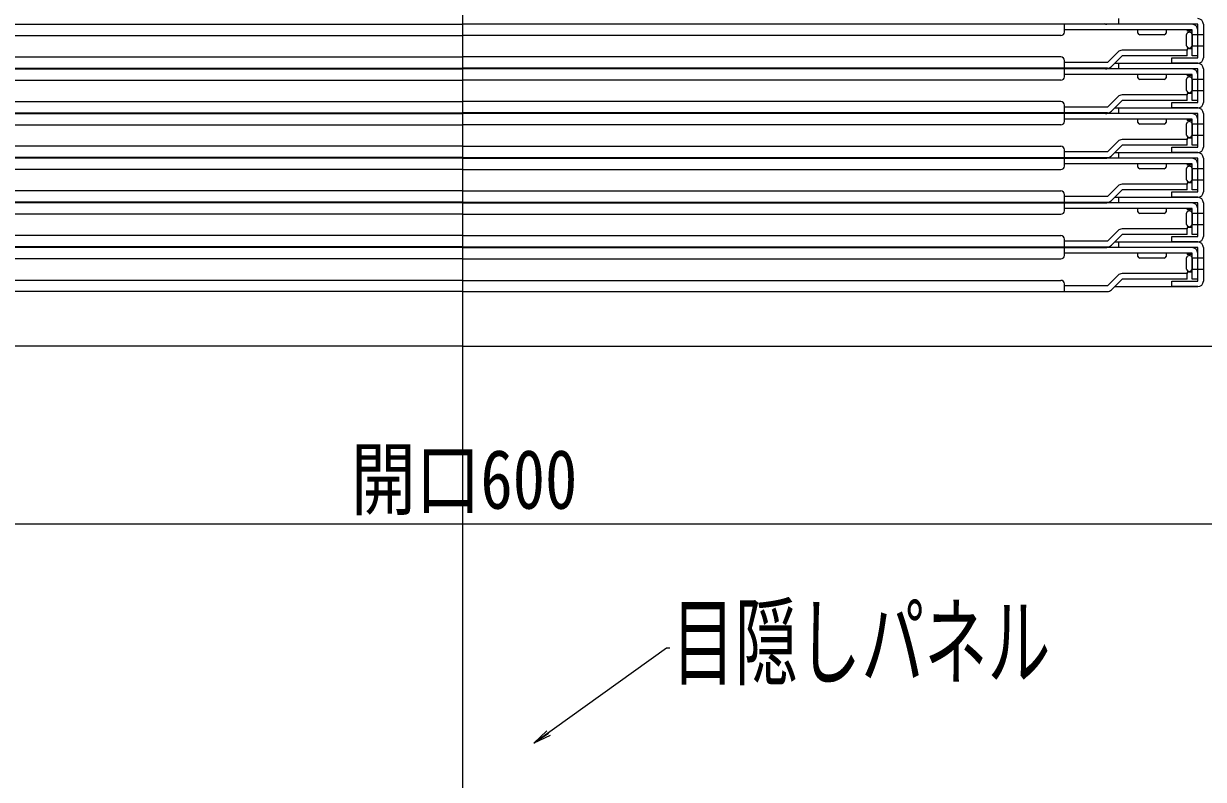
# Model space of a CAD drawing. Units: millimetres, scale not verified. Extents: x -2000 to 2000, y -1385 to 1385.
# Drawn here: x -1339.8 to -1004.5, y -1013 to -798.2 of the extents above; entities that cross this region are included whole.
import ezdxf
from ezdxf.enums import TextEntityAlignment as Align

# ---------------------------------------------------------------- set-up
doc = ezdxf.new("R2010")
doc.units = ezdxf.units.MM
doc.header["$LTSCALE"] = 10
for name, color, linetype, lineweight in [('0-2_sunpou', 1, 'Continuous', 9), ('0-3_0', 4, 'Continuous', 9), ('1-5_中心線', 1, 'Continuous', 9), ('1-6_08文字', 1, 'Continuous', 9), ('1-7_hashigo', 1, 'Continuous', 9)]:
    doc.layers.add(name, color=color, linetype=linetype, lineweight=lineweight)
doc.styles.add('ＭＳ ゴシック', font='')
doc.styles.get('ＭＳ ゴシック').set_extended_font_data('MS Gothic')

# ---------------------------------------------------------------- blocks, each defined once
blk = doc.blocks.new('_OPEN')
at = {"layer": '0-3_0'}
blk.add_line((0, 0), (-10, 0), dxfattribs=at)
blk.add_lwpolyline([(-10, 1.67), (0, 0), (-10, -1.67)], dxfattribs=at)

msp = doc.modelspace()

# ---------------------------------------------------------------- linework, layer by layer
at = {"layer": '0-2_sunpou'}
msp.add_line((-1510.13, -940.41), (-919.93, -940.41), dxfattribs=at)
at = {"layer": '0-3_0'}
for q in [(-1487.73, -889.85), (-942.33, -889.85)]:
    msp.add_line((-1215.03, -889.85), q, dxfattribs=at)
at = {"layer": '1-5_中心線'}
msp.add_line((-1215.03, -678.58), (-1215.03, -1190.73), dxfattribs=at)
at = {"layer": '1-6_08文字'}
msp.add_lwpolyline([(-1156.13, -975.76), (-1157.13, -975.76), (-1193.94, -1002.17)], dxfattribs=at)
at = {"layer": '1-7_hashigo'}
for p, q in [((-1028.53, -798.35), (-1028.53, -796.75)), ((-1422.33, -798.35), (-1215.03, -798.35)), ((-1007.73, -798.35), (-1215.03, -798.35)), ((-1044.03, -800.55), (-1044.03, -798.35)), ((-1007.73, -799.95), (-1044.03, -799.95)), ((-1006.13, -798.35), (-1031.93, -798.35)), ((-1023.13, -800.85), (-1023.13, -799.95)), ((-1015.13, -799.95), (-1015.13, -800.85)), ((-1009.33, -804.45), (-1009.33, -801.25)), ((-1009.13, -799.95), (-1009.13, -800.35)), ((-1007.73, -800.35), (-1009.13, -800.35)), ((-1007.73, -807.35), (-1007.73, -799.95)), ((-1007.73, -801.25), (-1004.53, -801.25)), ((-1007.73, -801.25), (-1007.73, -804.45)), ((-1006.13, -807.85), (-1006.13, -798.35)), ((-1006.13, -807.35), (-1006.13, -799.95)), ((-1004.53, -798.35), (-1004.53, -807.85)), ((-1004.53, -799.65), (-1004.53, -806.05)), ((-1385.03, -801.55), (-1215.03, -801.55)), ((-1045.03, -801.55), (-1215.03, -801.55)), ((-1015.63, -801.35), (-1022.63, -801.35)), ((-1007.73, -804.45), (-1004.53, -804.45)), ((-1385.03, -807.65), (-1215.03, -807.65)), ((-1045.03, -807.65), (-1215.03, -807.65)), ((-1031.79, -809.25), (-1028.76, -806.22)), ((-1027.63, -807.35), (-1030.66, -810.38)), ((-1009.13, -805.75), (-1027.63, -805.75)), ((-1009.13, -807.35), (-1027.63, -807.35)), ((-1013.53, -807.85), (-1006.53, -807.85)), ((-1013.53, -809.45), (-1013.53, -807.85)), ((-1009.13, -805.35), (-1009.13, -805.75)), ((-1007.73, -805.35), (-1009.13, -805.35)), ((-1009.13, -807.35), (-1009.13, -805.75)), ((-1006.13, -807.35), (-1007.73, -807.35)), ((-1006.53, -807.85), (-1006.13, -807.85)), ((-1422.33, -811.05), (-1215.03, -811.05)), ((-1398.26, -810.85), (-1215.03, -810.85)), ((-1031.79, -810.85), (-1215.03, -810.85)), ((-1007.73, -811.05), (-1215.03, -811.05)), ((-1044.03, -810.85), (-1044.03, -808.65)), ((-1031.79, -809.25), (-1044.03, -809.25)), ((-1044.03, -813.25), (-1044.03, -811.05)), ((-1006.13, -811.05), (-1031.93, -811.05)), ((-1029.73, -809.45), (-1006.13, -809.45)), ((-1028.53, -811.05), (-1028.53, -809.45)), ((-1006.13, -809.45), (-1013.53, -809.45)), ((-1006.13, -820.55), (-1006.13, -811.05)), ((-1004.53, -811.05), (-1004.53, -820.55)), ((-1385.03, -814.25), (-1215.03, -814.25)), ((-1045.03, -814.25), (-1215.03, -814.25)), ((-1007.73, -812.65), (-1044.03, -812.65)), ((-1023.13, -813.55), (-1023.13, -812.65)), ((-1015.63, -814.05), (-1022.63, -814.05)), ((-1015.13, -812.65), (-1015.13, -813.55)), ((-1009.33, -817.15), (-1009.33, -813.95)), ((-1009.13, -812.65), (-1009.13, -813.05)), ((-1007.73, -813.05), (-1009.13, -813.05)), ((-1007.73, -820.05), (-1007.73, -812.65)), ((-1007.73, -813.95), (-1007.73, -817.15)), ((-1007.73, -813.95), (-1004.53, -813.95)), ((-1006.13, -820.05), (-1006.13, -812.65)), ((-1004.53, -812.35), (-1004.53, -818.75)), ((-1007.73, -817.15), (-1004.53, -817.15)), ((-1385.03, -820.35), (-1215.03, -820.35)), ((-1045.03, -820.35), (-1215.03, -820.35)), ((-1044.03, -823.55), (-1044.03, -821.35)), ((-1031.79, -821.95), (-1028.76, -818.92)), ((-1027.63, -820.05), (-1030.66, -823.08)), ((-1009.13, -818.45), (-1027.63, -818.45)), ((-1009.13, -820.05), (-1027.63, -820.05)), ((-1013.53, -822.15), (-1013.53, -820.55)), ((-1009.13, -818.05), (-1009.13, -818.45)), ((-1007.73, -818.05), (-1009.13, -818.05)), ((-1009.13, -820.05), (-1009.13, -818.45)), ((-1006.13, -820.05), (-1007.73, -820.05)), ((-1422.33, -823.75), (-1215.03, -823.75)), ((-1398.26, -823.55), (-1215.03, -823.55)), ((-1031.79, -823.55), (-1215.03, -823.55)), ((-1007.73, -823.75), (-1215.03, -823.75)), ((-1031.79, -821.95), (-1044.03, -821.95)), ((-1044.03, -825.95), (-1044.03, -823.75)), ((-1006.13, -823.75), (-1031.93, -823.75)), ((-1029.73, -822.15), (-1006.13, -822.15)), ((-1028.53, -823.75), (-1028.53, -822.15)), ((-1006.13, -822.15), (-1013.53, -822.15)), ((-1004.53, -823.75), (-1004.53, -833.25)), ((-1385.03, -826.95), (-1215.03, -826.95)), ((-1045.03, -826.95), (-1215.03, -826.95)), ((-1007.73, -825.35), (-1044.03, -825.35)), ((-1023.13, -826.25), (-1023.13, -825.35)), ((-1015.63, -826.75), (-1022.63, -826.75)), ((-1015.13, -825.35), (-1015.13, -826.25)), ((-1009.33, -829.85), (-1009.33, -826.65)), ((-1009.13, -825.35), (-1009.13, -825.75)), ((-1007.73, -825.75), (-1009.13, -825.75)), ((-1007.73, -832.75), (-1007.73, -825.35)), ((-1007.73, -826.65), (-1004.53, -826.65)), ((-1007.73, -826.65), (-1007.73, -829.85)), ((-1006.13, -832.75), (-1006.13, -825.35)), ((-1004.53, -825.05), (-1004.53, -831.45)), ((-1009.13, -831.15), (-1027.63, -831.15)), ((-1009.13, -830.75), (-1009.13, -831.15)), ((-1007.73, -830.75), (-1009.13, -830.75)), ((-1009.13, -832.75), (-1009.13, -831.15)), ((-1007.73, -829.85), (-1004.53, -829.85)), ((-1215.03, -833.05), (-1385.03, -833.05)), ((-1215.03, -833.05), (-1045.03, -833.05)), ((-1044.03, -836.25), (-1044.03, -834.05)), ((-1031.79, -834.65), (-1044.03, -834.65)), ((-1031.79, -834.65), (-1028.76, -831.62)), ((-1027.63, -832.75), (-1030.66, -835.78)), ((-1009.13, -832.75), (-1027.63, -832.75)), ((-1013.53, -833.25), (-1006.53, -833.25)), ((-1013.53, -834.85), (-1013.53, -833.25)), ((-1006.13, -832.75), (-1007.73, -832.75)), ((-1215.03, -836.25), (-1398.26, -836.25)), ((-1215.03, -836.45), (-1398.13, -836.45)), ((-1215.03, -836.25), (-1031.79, -836.25)), ((-1215.03, -836.45), (-1031.93, -836.45)), ((-1044.03, -838.65), (-1044.03, -836.45)), ((-1007.73, -838.05), (-1044.03, -838.05)), ((-1006.13, -836.45), (-1031.93, -836.45)), ((-1029.73, -834.85), (-1006.13, -834.85)), ((-1028.53, -836.45), (-1028.53, -834.85)), ((-1023.13, -838.95), (-1023.13, -838.05)), ((-1015.13, -838.05), (-1015.13, -838.95)), ((-1006.13, -834.85), (-1013.53, -834.85)), ((-1009.13, -838.05), (-1009.13, -838.45)), ((-1007.73, -845.45), (-1007.73, -838.05)), ((-1006.13, -845.95), (-1006.13, -836.45)), ((-1006.13, -845.45), (-1006.13, -838.05)), ((-1004.53, -836.45), (-1004.53, -845.95)), ((-1004.53, -837.75), (-1004.53, -844.15)), ((-1215.03, -839.65), (-1385.03, -839.65)), ((-1215.03, -839.65), (-1045.03, -839.65)), ((-1015.63, -839.45), (-1022.63, -839.45)), ((-1009.33, -842.55), (-1009.33, -839.35)), ((-1007.73, -838.45), (-1009.13, -838.45)), ((-1007.73, -839.35), (-1004.53, -839.35)), ((-1007.73, -839.35), (-1007.73, -842.55)), ((-1031.79, -847.35), (-1028.76, -844.32)), ((-1009.13, -843.85), (-1027.63, -843.85)), ((-1009.13, -843.45), (-1009.13, -843.85)), ((-1007.73, -843.45), (-1009.13, -843.45)), ((-1009.13, -845.45), (-1009.13, -843.85)), ((-1007.73, -842.55), (-1004.53, -842.55)), ((-1215.03, -845.75), (-1385.03, -845.75)), ((-1215.03, -845.75), (-1045.03, -845.75)), ((-1044.03, -848.95), (-1044.03, -846.75)), ((-1031.79, -847.35), (-1044.03, -847.35)), ((-1027.63, -845.45), (-1030.66, -848.48)), ((-1029.73, -847.55), (-1006.13, -847.55)), ((-1029.73, -847.55), (-1006.13, -847.55)), ((-1028.53, -849.15), (-1028.53, -847.55)), ((-1009.13, -845.45), (-1027.63, -845.45)), ((-1013.53, -845.95), (-1006.53, -845.95)), ((-1013.53, -847.55), (-1013.53, -845.95)), ((-1006.13, -847.55), (-1013.53, -847.55)), ((-1006.13, -845.45), (-1007.73, -845.45)), ((-1006.53, -845.95), (-1006.13, -845.95)), ((-1215.03, -848.95), (-1398.26, -848.95)), ((-1215.03, -849.15), (-1398.13, -849.15)), ((-1215.03, -848.95), (-1031.79, -848.95)), ((-1215.03, -849.15), (-1031.93, -849.15)), ((-1044.03, -851.35), (-1044.03, -849.15)), ((-1007.73, -850.75), (-1044.03, -850.75)), ((-1006.13, -849.15), (-1031.93, -849.15)), ((-1023.13, -851.65), (-1023.13, -850.75)), ((-1015.13, -850.75), (-1015.13, -851.65)), ((-1009.13, -850.75), (-1009.13, -851.15)), ((-1007.73, -851.15), (-1009.13, -851.15)), ((-1007.73, -858.15), (-1007.73, -850.75)), ((-1006.13, -858.65), (-1006.13, -849.15)), ((-1006.13, -858.15), (-1006.13, -850.75)), ((-1004.53, -849.15), (-1004.53, -858.65)), ((-1004.53, -850.45), (-1004.53, -856.85)), ((-1215.03, -852.35), (-1385.03, -852.35)), ((-1215.03, -852.35), (-1045.03, -852.35)), ((-1015.63, -852.15), (-1022.63, -852.15)), ((-1009.33, -855.25), (-1009.33, -852.05)), ((-1007.73, -852.05), (-1004.53, -852.05)), ((-1007.73, -852.05), (-1007.73, -855.25)), ((-1031.79, -860.05), (-1028.76, -857.02)), ((-1027.63, -858.15), (-1030.66, -861.18)), ((-1009.13, -856.55), (-1027.63, -856.55)), ((-1009.13, -858.15), (-1027.63, -858.15)), ((-1009.13, -856.15), (-1009.13, -856.55)), ((-1007.73, -856.15), (-1009.13, -856.15)), ((-1009.13, -858.15), (-1009.13, -856.55)), ((-1007.73, -855.25), (-1004.53, -855.25)), ((-1006.13, -858.15), (-1007.73, -858.15)), ((-1215.03, -858.45), (-1385.03, -858.45)), ((-1215.03, -858.45), (-1045.03, -858.45)), ((-1044.03, -861.65), (-1044.03, -859.45)), ((-1031.79, -860.05), (-1044.03, -860.05)), ((-1029.73, -860.25), (-1006.13, -860.25)), ((-1028.53, -861.85), (-1028.53, -860.25)), ((-1013.53, -858.65), (-1006.53, -858.65)), ((-1013.53, -860.25), (-1013.53, -858.65)), ((-1006.13, -860.25), (-1013.53, -860.25)), ((-1006.53, -858.65), (-1006.13, -858.65)), ((-1215.03, -861.65), (-1398.26, -861.65)), ((-1215.03, -861.85), (-1398.13, -861.85)), ((-1215.03, -861.65), (-1031.79, -861.65)), ((-1215.03, -861.85), (-1031.93, -861.85)), ((-1044.03, -864.05), (-1044.03, -861.85)), ((-1007.73, -863.45), (-1044.03, -863.45)), ((-1006.13, -861.85), (-1031.93, -861.85)), ((-1023.13, -864.35), (-1023.13, -863.45)), ((-1015.63, -864.85), (-1022.63, -864.85)), ((-1015.13, -863.45), (-1015.13, -864.35)), ((-1009.33, -867.95), (-1009.33, -864.75)), ((-1009.13, -863.45), (-1009.13, -863.85)), ((-1007.73, -863.85), (-1009.13, -863.85)), ((-1007.73, -870.85), (-1007.73, -863.45)), ((-1007.73, -864.75), (-1004.53, -864.75)), ((-1007.73, -864.75), (-1007.73, -867.95)), ((-1006.13, -871.35), (-1006.13, -861.85)), ((-1006.13, -870.85), (-1006.13, -863.45)), ((-1004.53, -861.85), (-1004.53, -871.35)), ((-1004.53, -863.15), (-1004.53, -869.55)), ((-1215.03, -865.05), (-1385.03, -865.05)), ((-1215.03, -865.05), (-1045.03, -865.05)), ((-1007.73, -867.95), (-1004.53, -867.95)), ((-1215.03, -871.15), (-1385.03, -871.15)), ((-1215.03, -871.15), (-1045.03, -871.15)), ((-1031.79, -872.75), (-1028.76, -869.72)), ((-1027.63, -870.85), (-1030.66, -873.88)), ((-1009.13, -869.25), (-1027.63, -869.25)), ((-1009.13, -870.85), (-1027.63, -870.85)), ((-1013.53, -871.35), (-1006.53, -871.35)), ((-1013.53, -872.95), (-1013.53, -871.35)), ((-1009.13, -868.85), (-1009.13, -869.25)), ((-1007.73, -868.85), (-1009.13, -868.85)), ((-1009.13, -870.85), (-1009.13, -869.25)), ((-1006.13, -870.85), (-1007.73, -870.85)), ((-1006.53, -871.35), (-1006.13, -871.35)), ((-1215.03, -874.35), (-1398.26, -874.35)), ((-1215.03, -874.35), (-1031.79, -874.35)), ((-1044.03, -874.35), (-1044.03, -872.15)), ((-1031.79, -872.75), (-1044.03, -872.75)), ((-1029.73, -872.95), (-1006.13, -872.95)), ((-1006.13, -872.95), (-1013.53, -872.95))]:
    msp.add_line(p, q, dxfattribs=at)
for points in [[(-1013.53, -820.55), (-1006.53, -820.55), (-1006.13, -820.55)], [(-1006.53, -833.25), (-1006.13, -833.25), (-1006.13, -823.75)]]:
    msp.add_lwpolyline(points, dxfattribs=at)
for centre, radius, start, end in [((-1006.13, -798.35), 1.6, 0, 90), ((-1045.03, -800.55), 1, 270, 0), ((-1031.93, -796.75), 1.6, 241.045, 270), ((-1022.63, -800.85), 0.5, 180, 270), ((-1015.63, -800.85), 0.5, 270, 0), ((-1008.53, -801.42), 0.817, 11.8123, 168.1877), ((-1007.73, -799.95), 1.6, 0, 90), ((-1008.53, -804.28), 0.817, 191.8123, 348.1877), ((-1045.03, -808.65), 1, 0, 90), ((-1027.63, -807.35), 1.6, 90, 135), ((-1006.13, -807.85), 1.6, 270, 0), ((-1031.93, -809.45), 1.6, 241.045, 270), ((-1031.79, -809.25), 1.6, 270, 315), ((-1007.73, -812.65), 1.6, 0, 90), ((-1006.13, -811.05), 1.6, 0, 90), ((-1045.03, -813.25), 1, 270, 0), ((-1022.63, -813.55), 0.5, 180, 270), ((-1015.63, -813.55), 0.5, 270, 0), ((-1008.53, -814.12), 0.817, 11.8123, 168.1877), ((-1008.53, -816.98), 0.817, 191.8123, 348.1877), ((-1045.03, -821.35), 1, 0, 90), ((-1027.63, -820.05), 1.6, 90, 135), ((-1006.13, -820.55), 1.6, 270, 0), ((-1031.93, -822.15), 1.6, 241.045, 270), ((-1031.79, -821.95), 1.6, 270, 315), ((-1007.73, -825.35), 1.6, 0, 90), ((-1006.13, -823.75), 1.6, 0, 90), ((-1045.03, -825.95), 1, 270, 0), ((-1022.63, -826.25), 0.5, 180, 270), ((-1015.63, -826.25), 0.5, 270, 0), ((-1008.53, -826.82), 0.817, 11.8123, 168.1877), ((-1027.63, -832.75), 1.6, 90, 135), ((-1008.53, -829.68), 0.817, 191.8123, 348.1877), ((-1045.03, -834.05), 1, 0, 90), ((-1006.13, -833.25), 1.6, 270, 0), ((-1031.93, -834.85), 1.6, 241.045, 270), ((-1031.79, -834.65), 1.6, 270, 315), ((-1007.73, -838.05), 1.6, 0, 90), ((-1006.13, -836.45), 1.6, 0, 90), ((-1045.03, -838.65), 1, 270, 0), ((-1022.63, -838.95), 0.5, 180, 270), ((-1015.63, -838.95), 0.5, 270, 0), ((-1008.53, -839.52), 0.817, 11.8123, 168.1877), ((-1027.63, -845.45), 1.6, 90, 135), ((-1008.53, -842.38), 0.817, 191.8123, 348.1877), ((-1045.03, -846.75), 1, 0, 90), ((-1006.13, -845.95), 1.6, 270, 0), ((-1006.13, -849.15), 1.6, 0, 90), ((-1045.03, -851.35), 1, 270, 0), ((-1031.93, -847.55), 1.6, 241.045, 270), ((-1031.79, -847.35), 1.6, 270, 315), ((-1008.53, -852.22), 0.817, 11.8123, 168.1877), ((-1007.73, -850.75), 1.6, 0, 90), ((-1022.63, -851.65), 0.5, 180, 270), ((-1015.63, -851.65), 0.5, 270, 0), ((-1027.63, -858.15), 1.6, 90, 135), ((-1008.53, -855.08), 0.817, 191.8123, 348.1877), ((-1045.03, -859.45), 1, 0, 90), ((-1031.79, -860.05), 1.6, 270, 315), ((-1006.13, -858.65), 1.6, 270, 0), ((-1006.13, -861.85), 1.6, 0, 90), ((-1045.03, -864.05), 1, 270, 0), ((-1031.93, -860.25), 1.6, 241.045, 270), ((-1022.63, -864.35), 0.5, 180, 270), ((-1015.63, -864.35), 0.5, 270, 0), ((-1008.53, -864.92), 0.817, 11.8123, 168.1877), ((-1007.73, -863.45), 1.6, 0, 90), ((-1008.53, -867.78), 0.817, 191.8123, 348.1877), ((-1045.03, -872.15), 1, 0, 90), ((-1027.63, -870.85), 1.6, 90, 135), ((-1006.13, -871.35), 1.6, 270, 0), ((-1031.79, -872.75), 1.6, 270, 315)]:
    msp.add_arc(centre, radius, start, end, dxfattribs=at)

# ---------------------------------------------------------------- block references
at = {"layer": '1-6_08文字', "xscale": 0.5, "yscale": 0.5, "rotation": 214.93699}
msp.add_blockref('_OPEN', (-1194.76, -1002.74), dxfattribs=at)

# ---------------------------------------------------------------- texts
at = {"layer": '0-2_sunpou', "color": 2, "style": 'ＭＳ ゴシック', "width": 0.8}
msp.add_text('開口600', height=16.86, dxfattribs=at).set_placement((-1246.76, -941.14), align=Align.BOTTOM_LEFT)
at = {"layer": '1-6_08文字', "color": 2, "style": 'ＭＳ ゴシック', "width": 0.65}
msp.add_text('目隠しパネル', height=20.23, dxfattribs=at).set_placement((-1155.59, -990.15), align=Align.BOTTOM_LEFT)

doc.saveas('drawing.dxf')
